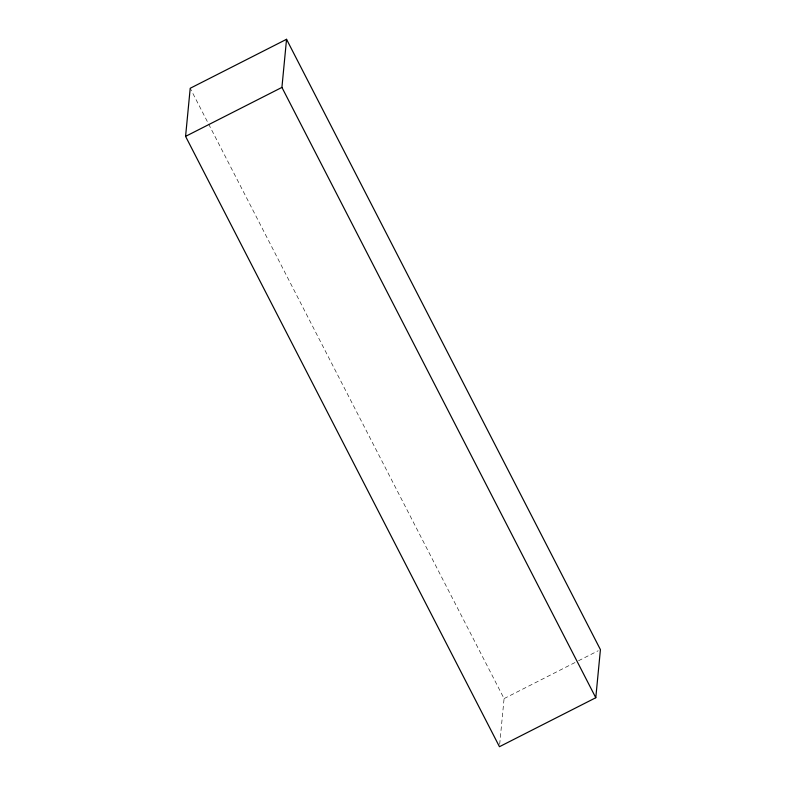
<?xml version="1.0" encoding="UTF-8"?>
<svg xmlns="http://www.w3.org/2000/svg" width="786" height="786" viewBox="0 0 786 786"><rect width="100%" height="100%" fill="white"/><g stroke="black" fill="none" stroke-linecap="round" stroke-linejoin="round"><path stroke-width="0.59" stroke-dasharray="3.93 2.95" d="M499.68 744.293L504.081 698.597L190.212 88.268M504.081 698.597L577.435 661.311M578.525 660.761L598.234 650.739"/><path stroke-width="1.18" d="M185.575 136.371L190.212 88.268L286.546 39.3L600.425 649.629L595.788 697.732L499.454 746.7L185.575 136.371L281.919 87.403L286.546 39.3M281.919 87.403L595.788 697.732"/></g></svg>
